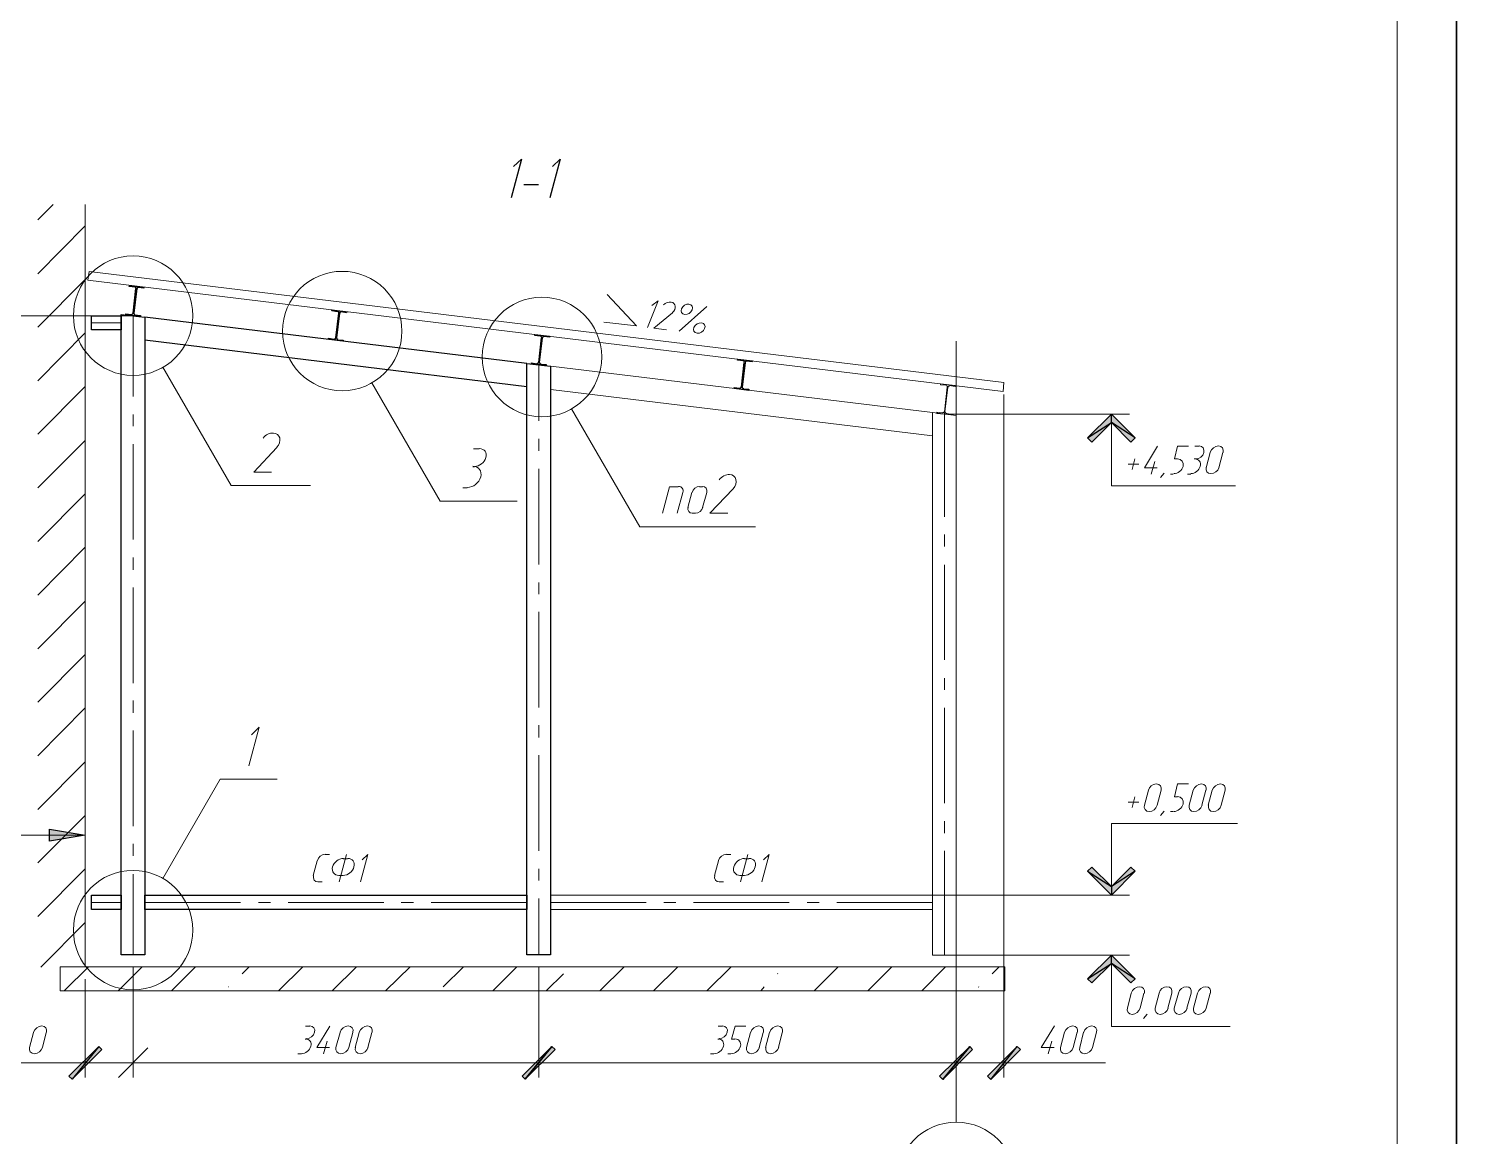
# Model space of a CAD drawing. Header units: millimetres. Extents: x -678 to 5260, y -935 to 3264.
# Drawn here: x 4062 to 5259, y 1146 to 2074 of the extents above; entities that cross this region are included whole.
import ezdxf
from ezdxf.xclip import XClip

# ---------------------------------------------------------------- set-up
doc = ezdxf.new("R2010")
doc.units = ezdxf.units.MM
doc.header["$MEASUREMENT"] = 0
doc.header["$XCLIPFRAME"] = 2
doc.layers.get('0').update_dxf_attribs({"linetype": 'CONTINUOUS'})

# ---------------------------------------------------------------- blocks, each defined once
blk = doc.blocks.new('MF28AFDB0')
at = {"color": 7, "linetype": 'Continuous', "lineweight": -2, "true_color": 0x000007}
blk.add_lwpolyline([(0.93, 0.58), (592.99, 0.58), (592.99, 419.2), (0.93, 419.2)], close=True, dxfattribs=at)

msp = doc.modelspace()

# ---------------------------------------------------------------- hatches: boundary and pattern name
at = {"true_color": 0x000007}
h = msp.add_hatch(color=7, dxfattribs=at)
h.paths.add_polyline_path([(4970.07113, 1750.59782), (4949.82217, 1730.68081), (4970.07113, 1743.62687)])
h.paths.add_polyline_path([(4949.82217, 1730.68081), (4970.07113, 1743.62687), (4953.47362, 1727.02936)])
h = msp.add_hatch(color=7, dxfattribs=at)
h.paths.add_polyline_path([(4970.07113, 1750.59782), (4989.98815, 1730.68081), (4970.07113, 1743.62687)])
h.paths.add_polyline_path([(4989.98815, 1730.68081), (4970.07113, 1743.62687), (4986.33669, 1727.02936)])
msp.add_hatch(color=7, dxfattribs=at).paths.add_polyline_path([(4109.82217, 1397.90073), (4079.94665, 1392.92148), (4079.94665, 1403.04596)])
h = msp.add_hatch(color=7, dxfattribs=at)
h.paths.add_polyline_path([(4970.07113, 1347.61027), (4949.82217, 1367.85923), (4970.07113, 1354.91318)])
h.paths.add_polyline_path([(4949.82217, 1367.85923), (4970.07113, 1354.91318), (4953.47362, 1371.17874)])
h = msp.add_hatch(color=7, dxfattribs=at)
h.paths.add_polyline_path([(4970.07113, 1347.61027), (4989.98815, 1367.85923), (4970.07113, 1354.91318)])
h.paths.add_polyline_path([(4989.98815, 1367.85923), (4970.07113, 1354.91318), (4986.33669, 1371.17874)])
h = msp.add_hatch(color=7, dxfattribs=at)
h.paths.add_polyline_path([(4970.07113, 1297.48579), (4949.82217, 1277.56878), (4970.07113, 1290.51484)])
h.paths.add_polyline_path([(4949.82217, 1277.56878), (4970.07113, 1290.51484), (4953.47362, 1274.24928)])
h = msp.add_hatch(color=7, dxfattribs=at)
h.paths.add_polyline_path([(4970.07113, 1297.48579), (4989.98815, 1277.56878), (4970.07113, 1290.51484)])
h.paths.add_polyline_path([(4989.98815, 1277.56878), (4970.07113, 1290.51484), (4986.33669, 1274.24928)])
h = msp.add_hatch(color=7, dxfattribs=at)
h.paths.add_polyline_path([(4123.59811, 1218.48164), (4121.10848, 1220.97127), (4098.86781, 1193.4194)])
h.paths.add_polyline_path([(4121.10848, 1220.97127), (4098.86781, 1193.4194), (4096.04624, 1196.075)])
h = msp.add_hatch(color=7, dxfattribs=at)
h.paths.add_polyline_path([(4476.12923, 1196.075), (4478.61885, 1193.4194), (4501.02549, 1220.97127)])
h.paths.add_polyline_path([(4478.61885, 1193.4194), (4501.02549, 1220.97127), (4503.68109, 1218.48164)])
h = msp.add_hatch(color=7, dxfattribs=at)
h.paths.add_polyline_path([(4503.68109, 1218.48164), (4501.02549, 1220.97127), (4478.61885, 1193.4194)])
h.paths.add_polyline_path([(4501.02549, 1220.97127), (4478.61885, 1193.4194), (4476.12923, 1196.075)])
h = msp.add_hatch(color=7, dxfattribs=at)
h.paths.add_polyline_path([(4853.55661, 1218.48164), (4851.23296, 1220.80529), (4828.66035, 1193.25343)])
h.paths.add_polyline_path([(4851.23296, 1220.80529), (4828.66035, 1193.25343), (4826.00474, 1195.90903)])
h = msp.add_hatch(color=7, dxfattribs=at)
h.paths.add_polyline_path([(4826.00474, 1195.90903), (4828.66035, 1193.25343), (4851.23296, 1220.80529)])
h.paths.add_polyline_path([(4828.66035, 1193.25343), (4851.23296, 1220.80529), (4853.55661, 1218.48164)])
h = msp.add_hatch(color=7, dxfattribs=at)
h.paths.add_polyline_path([(4866.17072, 1195.90903), (4868.82632, 1193.25343), (4891.06698, 1220.80529)])
h.paths.add_polyline_path([(4868.82632, 1193.25343), (4891.06698, 1220.80529), (4893.72259, 1218.48164)])

# ---------------------------------------------------------------- linework, layer by layer
at = {"color": 7, "linetype": 'Continuous', "lineweight": 20, "true_color": 0x000007}
msp.add_lwpolyline([(-479.88737, -884.75487), (5209.40723, -884.75487), (5209.40723, 3214.83019), (-479.88737, 3214.83019)], close=True, dxfattribs=at)
at = {"color": 7, "linetype": 'Continuous', "lineweight": 25, "true_color": 0x000007}
for points in [[(4468.82632, 1958.23268), (4475.46533, 1964.37376), (4466.83462, 1931.84264)], [(4501.35744, 1958.23268), (4507.99645, 1964.37376), (4499.19976, 1931.84264)], [(4477.45703, 1943.12894), (4489.73918, 1943.12894), (4489.73918, 1943.12894)], [(4146.66864, 1857.65177), (4146.83462, 1858.48164), (4158.9508, 1856.98787), (4158.9508, 1856.15799), (4154.3035, 1856.82189)], [(4151.31595, 1856.98787), (4146.66864, 1857.65177), (4146.66864, 1857.65177)], [(4149.82217, 1835.24513), (4152.3118, 1855.82604), (4152.3118, 1855.82604)], [(4152.9757, 1855.82604), (4150.48607, 1835.24513), (4150.48607, 1835.24513)], [(4151.48192, 1833.75135), (4156.12923, 1833.25343), (4155.96325, 1832.42355), (4143.68109, 1833.91733), (4143.84707, 1834.7472), (4148.49437, 1834.0833)], [(4479.94665, 1793.08745), (4159.78068, 1831.92562), (4159.78068, 1831.92562)], [(4316.62715, 1837.07085), (4316.79313, 1837.90073), (4329.07528, 1836.40695), (4328.90931, 1835.57708), (4324.26201, 1836.24098)], [(4321.27445, 1836.40695), (4316.62715, 1837.07085), (4316.62715, 1837.07085)], [(4319.78068, 1814.49824), (4322.2703, 1835.24513), (4322.2703, 1835.24513)], [(4322.9342, 1835.24513), (4320.44458, 1814.49824), (4320.44458, 1814.49824)], [(4479.94665, 1773.50239), (4159.78068, 1812.50654), (4159.78068, 1812.50654)], [(4321.44043, 1813.00446), (4326.08773, 1812.67251), (4326.08773, 1811.84264), (4313.80557, 1813.33641), (4313.80557, 1814.16629), (4318.45288, 1813.50239)], [(4486.58566, 1816.48994), (4486.75163, 1817.31982), (4499.03379, 1815.82604), (4498.86781, 1814.99616), (4494.22051, 1815.66006)], [(4491.23296, 1815.82604), (4486.58566, 1816.48994), (4486.58566, 1816.48994)], [(4489.90516, 1793.91733), (4492.22881, 1814.49824), (4492.22881, 1814.49824)], [(4492.89271, 1814.49824), (4490.40308, 1793.91733), (4490.40308, 1793.91733)], [(4656.54416, 1795.90903), (4656.71014, 1796.7389), (4668.9923, 1795.24513), (4668.82632, 1794.41525), (4664.17902, 1795.07915)], [(4661.35744, 1795.24513), (4656.54416, 1795.90903), (4656.54416, 1795.90903)], [(4491.39893, 1792.42355), (4496.04624, 1792.0916), (4496.04624, 1791.26172), (4483.76408, 1792.7555), (4483.76408, 1793.58538), (4488.41138, 1792.92148)], [(4659.86367, 1773.33641), (4662.18732, 1793.91733), (4662.18732, 1793.91733)], [(4662.85122, 1793.91733), (4660.36159, 1773.33641), (4660.36159, 1773.33641)], [(4661.35744, 1771.84264), (4666.00474, 1771.51069), (4666.00474, 1770.51484), (4653.72259, 1772.00861), (4653.72259, 1773.00446), (4658.36989, 1772.34056)]]:
    msp.add_lwpolyline(points, dxfattribs=at)
at = {"color": 7, "linetype": 'Continuous', "lineweight": 9, "true_color": 0x000007}
for points in [[(4069.98815, 1913.4194), (4082.9342, 1926.36546), (4082.9342, 1926.36546)], [(4109.82217, 1926.36546), (4109.82217, 1287.19533), (4109.82217, 1287.19533)], [(4069.98815, 1868.27417), (4109.82217, 1908.44015), (4109.82217, 1908.44015)], [(4069.98815, 1823.46089), (4109.82217, 1863.46089), (4109.82217, 1863.46089)], [(4544.51097, 1827.77625), (4571.89686, 1824.62272), (4547.33254, 1850.84679)], [(4584.84292, 1841.71816), (4589.98815, 1845.53558), (4581.02549, 1823.29492)], [(4149.82217, 1833.08745), (3997.95495, 1833.08745), (3997.95495, 1833.08745)], [(4149.82217, 1765.53558), (4149.82217, 1833.08745), (4149.82217, 1833.08745)], [(4596.9591, 1821.30322), (4586.33669, 1822.63102), (4601.93835, 1835.57708)], [(4607.58151, 1820.14139), (4630.81802, 1840.72231), (4630.81802, 1840.72231)], [(4114.9674, 1827.11235), (4139.86367, 1827.11235), (4139.86367, 1827.11235)], [(4069.98815, 1778.64762), (4109.82217, 1818.64762), (4109.82217, 1818.64762)], [(4174.88441, 1789.93392), (4231.97985, 1690.84679), (4298.53586, 1690.84679)], [(4489.90516, 1744.95467), (4489.90516, 1792.0916), (4489.90516, 1792.0916)], [(4069.98815, 1733.83434), (4109.82217, 1773.83434), (4109.82217, 1773.83434)], [(4350.15412, 1776.82189), (4407.24956, 1677.73475), (4471.81387, 1677.73475)], [(4149.82217, 1740.47334), (4149.82217, 1750.43185), (4149.82217, 1750.43185)], [(4517.29105, 1755.07915), (4574.55246, 1656.32397), (4671.6479, 1656.32397)], [(4069.98815, 1688.85509), (4109.82217, 1728.68911), (4109.82217, 1728.68911)], [(4149.82217, 1645.53558), (4149.82217, 1725.36961), (4149.82217, 1725.36961)], [(4489.90516, 1719.89243), (4489.90516, 1729.85094), (4489.90516, 1729.85094)], [(4266.00474, 1702.13309), (4251.06698, 1702.13309), (4270.3201, 1722.71401)], [(4439.94665, 1721.55218), (4435.13337, 1721.55218), (4435.13337, 1721.55218)], [(4435.96325, 1706.61442), (4434.63545, 1706.61442), (4434.63545, 1706.61442)], [(4489.90516, 1624.7887), (4489.90516, 1704.7887), (4489.90516, 1704.7887)], [(4429.98815, 1689.02106), (4426.33669, 1689.02106), (4426.33669, 1689.02106)], [(4593.6396, 1667.61027), (4599.6147, 1689.85094), (4606.91761, 1689.85094)], [(4624.67694, 1689.85094), (4627.16657, 1689.85094), (4627.16657, 1689.85094)], [(4648.57736, 1667.61027), (4633.47362, 1667.61027), (4652.89271, 1688.19119)], [(4069.98815, 1644.04181), (4109.82217, 1683.87583), (4109.82217, 1683.87583)], [(4606.08773, 1667.61027), (4610.73503, 1685.03766), (4610.73503, 1685.03766)], [(4614.88441, 1672.42355), (4618.20391, 1685.03766), (4618.20391, 1685.03766)], [(4630.81802, 1685.03766), (4627.33254, 1672.42355), (4627.33254, 1672.42355)], [(4621.02549, 1667.61027), (4618.53586, 1667.61027), (4618.53586, 1667.61027)], [(4069.98815, 1599.06255), (4109.82217, 1639.06255), (4109.82217, 1639.06255)], [(4149.82217, 1620.30737), (4149.82217, 1630.43185), (4149.82217, 1630.43185)], [(4149.82217, 1525.36961), (4149.82217, 1605.53558), (4149.82217, 1605.53558)], [(4489.90516, 1599.72645), (4489.90516, 1609.68496), (4489.90516, 1609.68496)], [(4069.98815, 1554.0833), (4109.82217, 1594.0833), (4109.82217, 1594.0833)], [(4489.90516, 1504.7887), (4489.90516, 1584.95467), (4489.90516, 1584.95467)], [(4069.98815, 1509.27002), (4109.82217, 1549.27002), (4109.82217, 1549.27002)], [(4149.82217, 1500.30737), (4149.82217, 1510.59782), (4149.82217, 1510.59782)], [(4069.98815, 1464.45675), (4109.82217, 1504.45675), (4109.82217, 1504.45675)], [(4149.82217, 1405.36961), (4149.82217, 1485.53558), (4149.82217, 1485.53558)], [(4249.07528, 1482.05011), (4255.54831, 1488.52314), (4246.91761, 1455.99201)], [(4489.90516, 1479.72645), (4489.90516, 1490.01691), (4489.90516, 1490.01691)], [(4489.90516, 1384.7887), (4489.90516, 1464.95467), (4489.90516, 1464.95467)], [(4069.98815, 1419.47749), (4109.82217, 1459.31152), (4109.82217, 1459.31152)], [(4174.88441, 1361.55218), (4222.85122, 1444.70571), (4270.65205, 1444.70571)], [(4069.98815, 1374.66421), (4109.82217, 1414.49824), (4109.82217, 1414.49824)], [(4149.82217, 1380.47334), (4149.82217, 1390.59782), (4149.82217, 1390.59782)], [(4300.85952, 1364.04181), (4304.17902, 1376.48994), (4304.17902, 1376.48994)], [(4310.984, 1381.80114), (4314.63545, 1381.80114), (4314.63545, 1381.80114)], [(4322.76823, 1358.7306), (4328.90931, 1381.80114), (4328.90931, 1381.80114)], [(4329.73918, 1378.14969), (4326.08773, 1378.14969), (4326.08773, 1378.14969)], [(4342.02134, 1377.31982), (4346.66864, 1381.80114), (4340.52757, 1358.7306)], [(4637.12508, 1364.04181), (4640.61055, 1376.48994), (4640.61055, 1376.48994)], [(4647.41553, 1381.80114), (4650.90101, 1381.80114), (4650.90101, 1381.80114)], [(4659.03379, 1358.7306), (4665.17487, 1381.80114), (4665.17487, 1381.80114)], [(4666.00474, 1378.14969), (4662.35329, 1378.14969), (4662.35329, 1378.14969)], [(4678.2869, 1377.31982), (4683.10018, 1381.80114), (4676.9591, 1358.7306)], [(4069.98815, 1329.68496), (4109.82217, 1369.68496), (4109.82217, 1369.68496)], [(4149.82217, 1297.65177), (4149.82217, 1365.36961), (4149.82217, 1365.36961)], [(4489.90516, 1359.89243), (4489.90516, 1369.85094), (4489.90516, 1369.85094)], [(4304.84292, 1358.7306), (4308.49437, 1358.7306), (4308.49437, 1358.7306)], [(4322.2703, 1364.04181), (4325.92176, 1364.04181), (4325.92176, 1364.04181)], [(4641.10848, 1358.7306), (4644.75993, 1358.7306), (4644.75993, 1358.7306)], [(4658.53586, 1364.04181), (4662.18732, 1364.04181), (4662.18732, 1364.04181)], [(4114.9674, 1341.63517), (4139.86367, 1341.63517), (4139.86367, 1341.63517)], [(4159.78068, 1341.63517), (4239.94665, 1341.63517), (4239.94665, 1341.63517)], [(4254.88441, 1341.63517), (4265.00889, 1341.63517), (4265.00889, 1341.63517)], [(4279.78068, 1341.63517), (4359.94665, 1341.63517), (4359.94665, 1341.63517)], [(4374.71844, 1341.63517), (4384.84292, 1341.63517), (4384.84292, 1341.63517)], [(4399.78068, 1341.63517), (4479.94665, 1341.63517), (4479.94665, 1341.63517)], [(4489.90516, 1297.65177), (4489.90516, 1344.7887), (4489.90516, 1344.7887)], [(4579.86367, 1341.63517), (4499.86367, 1341.63517), (4499.86367, 1341.63517)], [(4604.92591, 1341.63517), (4594.80142, 1341.63517), (4594.80142, 1341.63517)], [(4699.86367, 1341.63517), (4619.69769, 1341.63517), (4619.69769, 1341.63517)], [(4724.92591, 1341.63517), (4714.9674, 1341.63517), (4714.9674, 1341.63517)], [(4072.47777, 1287.19533), (4109.82217, 1324.70571), (4109.82217, 1324.70571)], [(4092.39479, 1267.77625), (4112.64375, 1287.69326), (4112.64375, 1287.69326)], [(4137.54001, 1267.77625), (4157.45703, 1287.69326), (4157.45703, 1287.69326)], [(4149.82217, 1287.69326), (4149.82217, 1194.91318), (4149.82217, 1194.91318)], [(4149.82217, 1287.69326), (4149.82217, 1194.91318), (4149.82217, 1194.91318)], [(4182.35329, 1267.77625), (4202.2703, 1287.69326), (4202.2703, 1287.69326)], [(4241.44043, 1281.88413), (4247.24956, 1287.69326), (4247.24956, 1287.69326)], [(4272.14582, 1267.77625), (4292.06284, 1287.69326), (4292.06284, 1287.69326)], [(4316.9591, 1267.77625), (4337.04209, 1287.69326), (4337.04209, 1287.69326)], [(4361.77238, 1267.77625), (4382.02134, 1287.69326), (4382.02134, 1287.69326)], [(4409.90516, 1270.7638), (4426.83462, 1287.69326), (4426.83462, 1287.69326)], [(4451.73089, 1267.77625), (4471.6479, 1287.69326), (4471.6479, 1287.69326)], [(4489.90516, 1287.69326), (4489.90516, 1194.91318), (4489.90516, 1194.91318)], [(4489.90516, 1287.69326), (4489.90516, 1194.91318), (4489.90516, 1194.91318)], [(4496.54416, 1267.77625), (4510.81802, 1281.88413), (4510.81802, 1281.88413)], [(4541.52342, 1267.77625), (4561.44043, 1287.69326), (4561.44043, 1287.69326)], [(4586.33669, 1267.77625), (4606.41968, 1287.69326), (4606.41968, 1287.69326)], [(4631.14997, 1267.77625), (4651.23296, 1287.69326), (4651.23296, 1287.69326)], [(4690.23711, 1281.88413), (4690.07113, 1282.05011), (4690.07113, 1282.05011)], [(4721.10848, 1267.77625), (4741.02549, 1287.69326), (4741.02549, 1287.69326)], [(4109.82217, 1277.23683), (4109.82217, 1194.91318), (4109.82217, 1194.91318)], [(4230.15412, 1270.7638), (4229.98815, 1270.92977), (4229.98815, 1270.92977)], [(4676.2952, 1267.77625), (4678.9508, 1270.7638), (4678.9508, 1270.7638)], [(4298.03794, 1237.90073), (4294.55246, 1237.90073), (4294.55246, 1237.90073)], [(4314.63545, 1220.14139), (4303.84707, 1220.14139), (4314.80142, 1237.90073)], [(4643.93006, 1237.90073), (4640.2786, 1237.90073), (4640.2786, 1237.90073)], [(4663.51512, 1237.90073), (4654.55246, 1237.90073), (4651.56491, 1227.11235), (4654.38649, 1227.11235)], [(4066.50267, 1232.58953), (4063.18317, 1220.14139), (4063.18317, 1220.14139)], [(4073.97155, 1220.14139), (4077.12508, 1232.58953), (4077.12508, 1232.58953)], [(4295.05039, 1227.11235), (4294.22051, 1227.11235), (4294.22051, 1227.11235)], [(4309.49022, 1214.83019), (4312.47777, 1225.4526), (4312.47777, 1225.4526)], [(4323.43213, 1232.58953), (4319.94665, 1220.14139), (4319.94665, 1220.14139)], [(4330.73503, 1220.14139), (4334.05454, 1232.58953), (4334.05454, 1232.58953)], [(4339.53172, 1232.58953), (4336.04624, 1220.14139), (4336.04624, 1220.14139)], [(4346.66864, 1220.14139), (4350.15412, 1232.58953), (4350.15412, 1232.58953)], [(4640.9425, 1227.11235), (4640.11263, 1227.11235), (4640.11263, 1227.11235)], [(4667.33254, 1232.58953), (4664.17902, 1220.14139), (4664.17902, 1220.14139)], [(4674.80142, 1220.14139), (4678.12093, 1232.58953), (4678.12093, 1232.58953)], [(4683.43213, 1232.58953), (4680.11263, 1220.14139), (4680.11263, 1220.14139)], [(4690.90101, 1220.14139), (4694.05454, 1232.58953), (4694.05454, 1232.58953)], [(4162.2703, 1219.64347), (4137.54001, 1194.91318), (4137.54001, 1194.91318)], [(4137.54001, 1194.91318), (4162.2703, 1219.64347), (4162.2703, 1219.64347)], [(4290.90101, 1214.83019), (4288.07943, 1214.83019), (4288.07943, 1214.83019)], [(4636.79313, 1214.83019), (4633.97155, 1214.83019), (4633.97155, 1214.83019)], [(4650.90101, 1214.83019), (4648.41138, 1214.83019), (4648.41138, 1214.83019)], [(4169.90516, 1207.19533), (4109.82217, 1207.19533), (4024.84292, 1207.19533)], [(4509.82217, 1207.19533), (4129.90516, 1207.19533), (4129.90516, 1207.19533)]]:
    msp.add_lwpolyline(points, dxfattribs=at)
at = {"color": 7, "linetype": 'Continuous', "lineweight": 5, "true_color": 0x000007}
for points in [[(4879.78068, 1777.15384), (4112.9757, 1870.0999), (4111.97985, 1862.79699), (4879.11678, 1769.51899)], [(4880.77653, 1287.52728), (4088.74333, 1287.52728), (4088.74333, 1267.61027), (4880.77653, 1267.61027)]]:
    msp.add_lwpolyline(points, close=True, dxfattribs=at)
at = {"color": 7, "linetype": 'Continuous', "lineweight": 25, "true_color": 0x000007}
for points in [[(4114.9674, 1833.08745), (4139.86367, 1833.08745), (4139.86367, 1821.13724), (4114.9674, 1821.13724)], [(4139.86367, 1297.65177), (4139.86367, 1834.24928), (4159.78068, 1831.92562), (4159.78068, 1297.65177)], [(4479.94665, 1297.65177), (4479.94665, 1793.08745), (4499.86367, 1790.7638), (4499.86367, 1297.65177)], [(4114.9674, 1347.77625), (4139.86367, 1347.77625), (4139.86367, 1335.66006), (4114.9674, 1335.66006)], [(4159.78068, 1347.77625), (4479.94665, 1347.77625), (4479.94665, 1335.66006), (4159.78068, 1335.66006)]]:
    msp.add_lwpolyline(points, close=True, dxfattribs=at)
at = {"color": 7, "linetype": 'Continuous', "lineweight": 5, "true_color": 0x000007}
for points in [[(4839.94665, 1811.67666), (4839.94665, 1709.436), (4839.94665, 1709.436)], [(4879.78068, 1767.19533), (4879.78068, 1194.91318), (4879.78068, 1194.91318)], [(4829.98815, 1664.62272), (4829.98815, 1751.59367), (4829.98815, 1751.59367)], [(4829.98815, 1750.59782), (4985.00889, 1750.59782), (4985.00889, 1750.59782)], [(4970.07113, 1750.59782), (4970.07113, 1690.51484), (4970.07113, 1690.51484)], [(5008.24541, 1705.78455), (4997.623, 1705.78455), (5008.57736, 1723.70986)], [(5034.46947, 1723.70986), (5025.50682, 1723.70986), (5022.85122, 1713.08745), (5025.50682, 1713.08745)], [(5043.43213, 1723.70986), (5039.78068, 1723.70986), (5039.78068, 1723.70986)], [(4987.33254, 1704.1248), (4989.6562, 1713.08745), (4989.6562, 1713.08745)], [(5040.77653, 1713.08745), (5039.44873, 1713.08745), (5039.44873, 1713.08745)], [(5052.72674, 1718.39865), (5049.40723, 1705.78455), (5049.40723, 1705.78455)], [(5060.02964, 1705.78455), (5063.34914, 1718.39865), (5063.34914, 1718.39865)], [(4984.01304, 1708.7721), (4992.9757, 1708.7721), (4992.9757, 1708.7721)], [(5003.26615, 1700.47334), (5006.25371, 1711.09575), (5006.25371, 1711.09575)], [(5014.22051, 1701.13724), (5011.23296, 1697.48579), (5011.23296, 1697.48579)], [(5021.85537, 1700.47334), (5019.53172, 1700.47334), (5019.53172, 1700.47334)], [(5036.46118, 1700.47334), (5033.80557, 1700.47334), (5033.80557, 1700.47334)], [(4839.94665, 1694.83019), (4839.94665, 1684.53973), (4839.94665, 1684.53973)], [(4970.07113, 1690.51484), (5073.97155, 1690.51484), (5073.97155, 1690.51484)], [(4839.94665, 1669.60197), (4839.94665, 1469.76795), (4839.94665, 1469.76795)], [(4829.98815, 1639.72645), (4829.98815, 1649.68496), (4829.98815, 1649.68496)], [(4829.98815, 1544.7887), (4829.98815, 1624.45675), (4829.98815, 1624.45675)], [(4829.98815, 1519.56048), (4829.98815, 1529.51899), (4829.98815, 1529.51899)], [(4829.98815, 1424.62272), (4829.98815, 1504.62272), (4829.98815, 1504.62272)], [(4839.94665, 1454.49824), (4839.94665, 1444.53973), (4839.94665, 1444.53973)], [(5034.46947, 1440.88828), (5025.50682, 1440.88828), (5022.85122, 1429.93392), (5025.50682, 1429.93392)], [(4839.94665, 1429.60197), (4839.94665, 1327.69326), (4839.94665, 1257.31982), (4839.94665, 1157.07085)], [(4984.01304, 1425.61857), (4992.9757, 1425.61857), (4992.9757, 1425.61857)], [(4987.33254, 1420.97127), (4989.6562, 1429.93392), (4989.6562, 1429.93392)], [(5000.9425, 1435.57708), (4997.623, 1422.96297), (4997.623, 1422.96297)], [(5008.24541, 1422.96297), (5011.56491, 1435.57708), (5011.56491, 1435.57708)], [(5038.45288, 1435.57708), (5035.13337, 1422.96297), (5035.13337, 1422.96297)], [(5045.75578, 1422.96297), (5049.07528, 1435.57708), (5049.07528, 1435.57708)], [(5054.38649, 1435.57708), (5051.06698, 1422.96297), (5051.06698, 1422.96297)], [(5062.02134, 1422.96297), (5065.34084, 1435.57708), (5065.34084, 1435.57708)], [(5014.22051, 1417.98372), (5011.23296, 1414.33226), (5011.23296, 1414.33226)], [(5021.85537, 1417.65177), (5019.53172, 1417.65177), (5019.53172, 1417.65177)], [(4829.98815, 1399.72645), (4829.98815, 1409.68496), (4829.98815, 1409.68496)], [(4970.07113, 1347.61027), (4970.07113, 1407.69326), (4970.07113, 1407.69326)], [(4970.07113, 1407.69326), (5075.6313, 1407.69326), (5075.6313, 1407.69326)], [(4829.98815, 1297.48579), (4829.98815, 1384.7887), (4829.98815, 1384.7887)], [(4820.02964, 1341.63517), (4739.69769, 1341.63517), (4739.69769, 1341.63517)], [(4820.02964, 1347.61027), (4985.00889, 1347.61027), (4985.00889, 1347.61027)], [(4839.94665, 1297.48579), (4985.00889, 1297.48579), (4985.00889, 1297.48579)], [(4970.07113, 1297.48579), (4970.07113, 1237.73475), (4970.07113, 1237.73475)], [(4765.92176, 1267.61027), (4785.83877, 1287.52728), (4785.83877, 1287.52728)], [(4811.06698, 1267.61027), (4830.984, 1287.52728), (4830.984, 1287.52728)], [(4870.15412, 1281.88413), (4875.79728, 1287.52728), (4875.79728, 1287.52728)], [(4858.86781, 1270.59782), (4858.53586, 1270.92977), (4858.53586, 1270.92977)], [(4839.94665, 1257.65177), (4839.94665, 1194.91318), (4839.94665, 1194.91318)], [(4839.94665, 1257.65177), (4839.94665, 1194.91318), (4839.94665, 1194.91318)], [(4986.66864, 1265.61857), (4983.34914, 1253.00446), (4983.34914, 1253.00446)], [(4993.97155, 1253.00446), (4997.29105, 1265.61857), (4997.29105, 1265.61857)], [(5009.90516, 1265.61857), (5006.58566, 1253.00446), (5006.58566, 1253.00446)], [(5017.20806, 1253.00446), (5020.52757, 1265.61857), (5020.52757, 1265.61857)], [(5026.17072, 1265.61857), (5022.51927, 1253.00446), (5022.51927, 1253.00446)], [(5033.14167, 1253.00446), (5036.79313, 1265.61857), (5036.79313, 1265.61857)], [(5042.10433, 1265.61857), (5038.78483, 1253.00446), (5038.78483, 1253.00446)], [(5049.40723, 1253.00446), (5052.72674, 1265.61857), (5052.72674, 1265.61857)], [(4999.94665, 1248.02521), (4996.9591, 1244.37376), (4996.9591, 1244.37376)], [(4921.93835, 1220.14139), (4910.984, 1220.14139), (4922.2703, 1238.0667)], [(4970.07113, 1237.73475), (5069.6562, 1237.73475), (5069.6562, 1237.73475)], [(4916.9591, 1214.83019), (4919.94665, 1225.4526), (4919.94665, 1225.4526)], [(4930.56906, 1232.7555), (4927.24956, 1220.14139), (4927.24956, 1220.14139)], [(4937.87196, 1220.14139), (4941.19147, 1232.7555), (4941.19147, 1232.7555)], [(4946.50267, 1232.7555), (4943.51512, 1220.14139), (4943.51512, 1220.14139)], [(4954.13752, 1220.14139), (4957.45703, 1232.7555), (4957.45703, 1232.7555)], [(4470.15412, 1207.19533), (4859.86367, 1207.19533), (4859.86367, 1207.19533)], [(4820.02964, 1207.19533), (4879.78068, 1207.19533), (4965.09188, 1207.19533)]]:
    msp.add_lwpolyline(points, dxfattribs=at)
at = {"color": 7, "linetype": 'Continuous', "lineweight": 13, "true_color": 0x000007}
for points in [[(4820.02964, 1751.92562), (4500.02964, 1790.7638), (4500.02964, 1790.7638)], [(4826.66864, 1775.16214), (4826.66864, 1776.15799), (4838.9508, 1774.49824), (4838.9508, 1773.83434), (4834.3035, 1774.49824)], [(4831.31595, 1774.83019), (4826.66864, 1775.16214), (4826.66864, 1775.16214)], [(4829.98815, 1752.58953), (4832.3118, 1773.17044), (4832.3118, 1773.17044)], [(4832.9757, 1773.17044), (4830.3201, 1752.58953), (4830.3201, 1752.58953)], [(4820.02964, 1732.34056), (4500.02964, 1771.17874), (4500.02964, 1771.17874)], [(4831.31595, 1751.26172), (4835.96325, 1750.59782), (4835.96325, 1749.93392), (4823.68109, 1751.26172), (4823.68109, 1752.25758), (4828.66035, 1751.59367)]]:
    msp.add_lwpolyline(points, dxfattribs=at)
for points in [[(4820.02964, 1297.48579), (4820.02964, 1751.92562), (4839.94665, 1749.60197), (4839.94665, 1297.48579)], [(4820.02964, 1347.61027), (4500.02964, 1347.61027), (4500.02964, 1335.66006), (4820.02964, 1335.66006)]]:
    msp.add_lwpolyline(points, close=True, dxfattribs=at)
at = {"color": 7, "linetype": 'Continuous', "lineweight": -2, "true_color": 0x000007}
for points in [[(4970.07113, 1750.59782), (4949.82217, 1730.68081), (4970.07113, 1743.62687)], [(4970.07113, 1750.59782), (4989.98815, 1730.68081), (4970.07113, 1743.62687)], [(4949.82217, 1730.68081), (4970.07113, 1743.62687), (4953.47362, 1727.02936)], [(4989.98815, 1730.68081), (4970.07113, 1743.62687), (4986.33669, 1727.02936)], [(4109.82217, 1397.90073), (4079.94665, 1392.92148), (4079.94665, 1403.04596)], [(4949.82217, 1367.85923), (4970.07113, 1354.91318), (4953.47362, 1371.17874)], [(4970.07113, 1347.61027), (4949.82217, 1367.85923), (4970.07113, 1354.91318)], [(4989.98815, 1367.85923), (4970.07113, 1354.91318), (4986.33669, 1371.17874)], [(4970.07113, 1347.61027), (4989.98815, 1367.85923), (4970.07113, 1354.91318)], [(4970.07113, 1297.48579), (4949.82217, 1277.56878), (4970.07113, 1290.51484)], [(4970.07113, 1297.48579), (4989.98815, 1277.56878), (4970.07113, 1290.51484)], [(4949.82217, 1277.56878), (4970.07113, 1290.51484), (4953.47362, 1274.24928)], [(4989.98815, 1277.56878), (4970.07113, 1290.51484), (4986.33669, 1274.24928)], [(4121.10848, 1220.97127), (4098.86781, 1193.4194), (4096.04624, 1196.075)], [(4123.59811, 1218.48164), (4121.10848, 1220.97127), (4098.86781, 1193.4194)], [(4476.12923, 1196.075), (4478.61885, 1193.4194), (4501.02549, 1220.97127)], [(4501.02549, 1220.97127), (4478.61885, 1193.4194), (4476.12923, 1196.075)], [(4478.61885, 1193.4194), (4501.02549, 1220.97127), (4503.68109, 1218.48164)], [(4503.68109, 1218.48164), (4501.02549, 1220.97127), (4478.61885, 1193.4194)], [(4851.23296, 1220.80529), (4828.66035, 1193.25343), (4826.00474, 1195.90903)], [(4826.00474, 1195.90903), (4828.66035, 1193.25343), (4851.23296, 1220.80529)], [(4853.55661, 1218.48164), (4851.23296, 1220.80529), (4828.66035, 1193.25343)], [(4828.66035, 1193.25343), (4851.23296, 1220.80529), (4853.55661, 1218.48164)], [(4866.17072, 1195.90903), (4868.82632, 1193.25343), (4891.06698, 1220.80529)], [(4868.82632, 1193.25343), (4891.06698, 1220.80529), (4893.72259, 1218.48164)]]:
    msp.add_lwpolyline(points, close=True, dxfattribs=at)
at = {"color": 7, "linetype": 'Continuous', "lineweight": 20, "true_color": 0x000007}
msp.add_lwpolyline([(4109.82217, 1397.90073), (4028.49437, 1397.90073), (3657.37404, 1397.90073)], dxfattribs=at)
at = {"color": 7, "linetype": 'Continuous', "lineweight": 9, "true_color": 0x000007}
for points, knots in [([(4199.94665, 1833.08745), (4199.94665, 1860.80529), (4177.54001, 1883.21193), (4149.82217, 1883.21193), (4149.82217, 1883.21193), (4122.2703, 1883.21193), (4099.86367, 1860.80529), (4099.86367, 1833.08745)], [0, 0, 0, 0, 0.125, 0.125, 0.125, 0.125001, 1, 1, 1, 1]), ([(4375.21636, 1820.14139), (4375.21636, 1847.85923), (4352.80972, 1870.26587), (4325.09188, 1870.26587), (4325.09188, 1870.26587), (4297.54001, 1870.26587), (4275.13337, 1847.85923), (4275.13337, 1820.14139)], [0, 0, 0, 0, 0.125, 0.125, 0.125, 0.125001, 1, 1, 1, 1]), ([(4542.68524, 1798.56463), (4542.68524, 1826.1165), (4520.2786, 1848.52314), (4492.56076, 1848.52314), (4492.56076, 1848.52314), (4465.00889, 1848.52314), (4442.60225, 1826.1165), (4442.60225, 1798.56463)], [0, 0, 0, 0, 0.125, 0.125, 0.125, 0.125001, 1, 1, 1, 1]), ([(4602.10433, 1835.74305), (4603.76408, 1837.23683), (4604.59396, 1839.22853), (4604.42798, 1841.05426), (4604.42798, 1841.05426), (4604.09603, 1842.87998), (4602.76823, 1844.20778), (4600.9425, 1844.53973)], [0, 0, 0, 0, 0.125, 0.125, 0.125, 0.125001, 1, 1, 1, 1]), ([(4099.86367, 1833.08745), (4099.86367, 1805.53558), (4122.2703, 1783.12894), (4149.82217, 1783.12894), (4149.82217, 1783.12894), (4177.54001, 1783.12894), (4199.94665, 1805.53558), (4199.94665, 1833.08745)], [0, 0, 0, 0, 0.125, 0.125, 0.125, 0.125001, 1, 1, 1, 1]), ([(4618.53586, 1837.90073), (4619.53172, 1840.39036), (4618.36989, 1842.54803), (4615.88026, 1842.87998), (4615.88026, 1842.87998), (4613.39064, 1843.04596), (4610.56906, 1841.38621), (4609.57321, 1838.89658), (4609.57321, 1838.89658), (4608.57736, 1836.57293), (4609.90516, 1834.41525), (4612.39479, 1834.0833), (4612.39479, 1834.0833), (4614.88441, 1833.91733), (4617.54001, 1835.57708), (4618.53586, 1837.90073)], [0, 0, 0, 0, 0.0625, 0.0625, 0.0625, 0.062501, 0.125, 0.125, 0.125, 0.125001, 0.1875, 0.1875, 0.1875, 0.187501, 1, 1, 1, 1]), ([(4275.13337, 1820.14139), (4275.13337, 1792.58953), (4297.54001, 1770.18289), (4325.09188, 1770.18289), (4325.09188, 1770.18289), (4352.80972, 1770.18289), (4375.21636, 1792.58953), (4375.21636, 1820.14139)], [0, 0, 0, 0, 0.125, 0.125, 0.125, 0.125001, 1, 1, 1, 1]), ([(4628.9923, 1822.29907), (4629.98815, 1824.62272), (4628.82632, 1826.7804), (4626.33669, 1827.11235), (4626.33669, 1827.11235), (4623.84707, 1827.4443), (4621.02549, 1825.61857), (4620.02964, 1823.29492), (4620.02964, 1823.29492), (4619.03379, 1820.80529), (4620.19562, 1818.64762), (4622.68524, 1818.48164), (4622.68524, 1818.48164), (4625.17487, 1818.14969), (4627.99645, 1819.80944), (4628.9923, 1822.29907)], [0, 0, 0, 0, 0.0625, 0.0625, 0.0625, 0.062501, 0.125, 0.125, 0.125, 0.125001, 0.1875, 0.1875, 0.1875, 0.187501, 1, 1, 1, 1]), ([(4442.60225, 1798.56463), (4442.60225, 1770.84679), (4465.00889, 1748.44015), (4492.56076, 1748.44015), (4492.56076, 1748.44015), (4520.2786, 1748.44015), (4542.68524, 1770.84679), (4542.68524, 1798.56463)], [0, 0, 0, 0, 0.125, 0.125, 0.125, 0.125001, 1, 1, 1, 1]), ([(4270.48607, 1722.87998), (4272.64375, 1725.20363), (4273.47362, 1728.19119), (4272.80972, 1730.68081), (4272.80972, 1730.68081), (4272.14582, 1733.00446), (4270.15412, 1734.66421), (4267.33254, 1734.83019)], [0, 0, 0, 0, 0.125, 0.125, 0.125, 0.125001, 1, 1, 1, 1]), ([(4436.12923, 1706.7804), (4440.2786, 1706.7804), (4444.59396, 1710.0999), (4445.58981, 1714.24928), (4445.58981, 1714.24928), (4446.75163, 1718.39865), (4444.42798, 1721.71816), (4440.2786, 1721.71816)], [0, 0, 0, 0, 0.125, 0.125, 0.125, 0.125001, 1, 1, 1, 1]), ([(4430.15412, 1689.18704), (4434.9674, 1689.18704), (4439.94665, 1693.17044), (4441.27445, 1697.98372), (4441.27445, 1697.98372), (4442.60225, 1702.96297), (4439.78068, 1706.94637), (4434.80142, 1706.94637)], [0, 0, 0, 0, 0.125, 0.125, 0.125, 0.125001, 1, 1, 1, 1]), ([(4652.89271, 1688.19119), (4655.05039, 1690.51484), (4655.88026, 1693.50239), (4655.21636, 1695.99201), (4655.21636, 1695.99201), (4654.55246, 1698.48164), (4652.56076, 1699.97542), (4649.73918, 1700.14139)], [0, 0, 0, 0, 0.125, 0.125, 0.125, 0.125001, 1, 1, 1, 1]), ([(4610.73503, 1685.03766), (4611.06698, 1686.36546), (4610.90101, 1687.69326), (4610.23711, 1688.52314), (4610.23711, 1688.52314), (4609.57321, 1689.51899), (4608.41138, 1690.01691), (4607.08358, 1690.01691)], [0, 0, 0, 0, 0.125, 0.125, 0.125, 0.125001, 1, 1, 1, 1]), ([(4326.25371, 1378.48164), (4322.2703, 1378.48164), (4318.2869, 1375.32811), (4317.12508, 1371.34471), (4317.12508, 1371.34471), (4316.12923, 1367.36131), (4318.45288, 1364.20778), (4322.43628, 1364.20778)], [0, 0, 0, 0, 0.125, 0.125, 0.125, 0.125001, 1, 1, 1, 1]), ([(4326.08773, 1364.20778), (4329.90516, 1364.20778), (4334.05454, 1367.36131), (4335.05039, 1371.34471), (4335.05039, 1371.34471), (4336.21221, 1375.16214), (4333.88856, 1378.48164), (4329.90516, 1378.48164)], [0, 0, 0, 0, 0.125, 0.125, 0.125, 0.125001, 1, 1, 1, 1]), ([(4662.51927, 1378.48164), (4658.53586, 1378.48164), (4654.55246, 1375.32811), (4653.39064, 1371.34471), (4653.39064, 1371.34471), (4652.39479, 1367.36131), (4654.71844, 1364.20778), (4658.70184, 1364.20778)], [0, 0, 0, 0, 0.125, 0.125, 0.125, 0.125001, 1, 1, 1, 1]), ([(4662.35329, 1364.20778), (4666.33669, 1364.20778), (4670.3201, 1367.36131), (4671.48192, 1371.34471), (4671.48192, 1371.34471), (4672.47777, 1375.16214), (4670.15412, 1378.48164), (4666.17072, 1378.48164)], [0, 0, 0, 0, 0.125, 0.125, 0.125, 0.125001, 1, 1, 1, 1]), ([(4199.94665, 1318.39865), (4199.94665, 1345.95052), (4177.54001, 1368.35716), (4149.82217, 1368.35716), (4149.82217, 1368.35716), (4122.2703, 1368.35716), (4099.86367, 1345.95052), (4099.86367, 1318.39865)], [0, 0, 0, 0, 0.125, 0.125, 0.125, 0.125001, 1, 1, 1, 1]), ([(4099.86367, 1318.39865), (4099.86367, 1290.68081), (4122.2703, 1268.44015), (4149.82217, 1268.44015), (4149.82217, 1268.44015), (4177.54001, 1268.44015), (4199.94665, 1290.68081), (4199.94665, 1318.39865)], [0, 0, 0, 0, 0.125, 0.125, 0.125, 0.125001, 1, 1, 1, 1]), ([(4295.38234, 1227.4443), (4298.36989, 1227.27832), (4301.35744, 1229.76795), (4302.02134, 1232.7555), (4302.02134, 1232.7555), (4302.85122, 1235.57708), (4301.02549, 1238.0667), (4298.03794, 1238.0667)], [0, 0, 0, 0, 0.125, 0.125, 0.125, 0.125001, 1, 1, 1, 1]), ([(4641.27445, 1227.4443), (4644.26201, 1227.27832), (4647.24956, 1229.76795), (4647.91346, 1232.7555), (4647.91346, 1232.7555), (4648.74333, 1235.57708), (4646.91761, 1238.0667), (4643.93006, 1238.0667)], [0, 0, 0, 0, 0.125, 0.125, 0.125, 0.125001, 1, 1, 1, 1]), ([(4291.06698, 1214.83019), (4294.38649, 1214.83019), (4297.87196, 1217.65177), (4298.86781, 1221.13724), (4298.86781, 1221.13724), (4299.86367, 1224.45675), (4297.70599, 1227.27832), (4294.38649, 1227.27832)], [0, 0, 0, 0, 0.125, 0.125, 0.125, 0.125001, 1, 1, 1, 1]), ([(4636.79313, 1214.83019), (4640.2786, 1214.83019), (4643.76408, 1217.65177), (4644.75993, 1221.13724), (4644.75993, 1221.13724), (4645.75578, 1224.45675), (4643.59811, 1227.27832), (4640.2786, 1227.27832)], [0, 0, 0, 0, 0.125, 0.125, 0.125, 0.125001, 1, 1, 1, 1]), ([(4651.06698, 1214.83019), (4654.55246, 1214.83019), (4658.03794, 1217.65177), (4659.03379, 1221.13724), (4659.03379, 1221.13724), (4659.86367, 1224.45675), (4657.87196, 1227.27832), (4654.38649, 1227.27832)], [0, 0, 0, 0, 0.125, 0.125, 0.125, 0.125001, 1, 1, 1, 1])]:
    msp.add_open_spline(points, degree=3, knots=knots, dxfattribs=at)
at = {"color": 7, "linetype": 'Continuous', "lineweight": 25, "true_color": 0x000007}
for points in [[(4152.47777, 1855.99201), (4152.64375, 1856.65592), (4152.14582, 1857.15384), (4151.48192, 1857.31982)], [(4154.3035, 1856.82189), (4153.6396, 1856.98787), (4153.14167, 1856.48994), (4152.9757, 1855.82604)], [(4148.66035, 1834.24928), (4149.32425, 1834.24928), (4149.98815, 1834.7472), (4149.98815, 1835.4111)], [(4150.48607, 1835.24513), (4150.3201, 1834.58123), (4150.81802, 1833.91733), (4151.48192, 1833.91733)], [(4322.43628, 1835.4111), (4322.60225, 1835.90903), (4322.10433, 1836.57293), (4321.44043, 1836.57293)], [(4324.26201, 1836.24098), (4323.59811, 1836.24098), (4323.10018, 1835.90903), (4322.9342, 1835.24513)], [(4318.61885, 1813.66836), (4319.28275, 1813.66836), (4319.94665, 1814.16629), (4319.94665, 1814.66421)], [(4320.44458, 1814.66421), (4320.2786, 1814.00031), (4320.77653, 1813.33641), (4321.44043, 1813.33641)], [(4492.39479, 1814.66421), (4492.56076, 1815.32811), (4492.06284, 1815.99201), (4491.39893, 1815.99201)], [(4494.22051, 1815.66006), (4493.55661, 1815.66006), (4493.05869, 1815.16214), (4492.89271, 1814.66421)], [(4662.35329, 1794.0833), (4662.51927, 1794.7472), (4662.02134, 1795.4111), (4661.35744, 1795.4111)], [(4488.57736, 1793.08745), (4489.24126, 1793.08745), (4489.90516, 1793.4194), (4489.90516, 1794.0833)], [(4490.56906, 1793.91733), (4490.56906, 1793.4194), (4490.90101, 1792.7555), (4491.56491, 1792.7555)], [(4664.17902, 1795.07915), (4663.51512, 1795.07915), (4663.01719, 1794.58123), (4662.85122, 1793.91733)], [(4658.53586, 1772.50654), (4659.19976, 1772.50654), (4659.86367, 1772.83849), (4659.86367, 1773.50239)], [(4660.52757, 1773.33641), (4660.52757, 1772.67251), (4660.85952, 1772.17459), (4661.52342, 1772.00861)]]:
    msp.add_open_spline(points, degree=3, dxfattribs=at)
at = {"color": 7, "linetype": 'Continuous', "lineweight": 9, "true_color": 0x000007}
for points in [[(4600.9425, 1844.53973), (4598.78483, 1844.87168), (4596.12923, 1844.04181), (4594.46947, 1842.21608)], [(4267.49852, 1734.83019), (4264.34499, 1734.99616), (4261.02549, 1733.33641), (4258.86781, 1730.51484)], [(4649.90516, 1699.97542), (4646.75163, 1700.14139), (4643.43213, 1698.48164), (4641.27445, 1695.66006)], [(4624.67694, 1690.01691), (4622.02134, 1690.01691), (4619.19976, 1687.85923), (4618.53586, 1685.03766)], [(4630.81802, 1685.03766), (4631.48192, 1687.85923), (4629.82217, 1690.01691), (4627.16657, 1690.01691)], [(4615.05039, 1672.58953), (4614.38649, 1669.76795), (4616.04624, 1667.61027), (4618.70184, 1667.61027)], [(4621.35744, 1667.61027), (4624.01304, 1667.61027), (4626.83462, 1669.76795), (4627.49852, 1672.58953)], [(4310.984, 1381.96712), (4307.99645, 1381.96712), (4305.00889, 1379.64347), (4304.34499, 1376.65592)], [(4647.24956, 1381.96712), (4644.42798, 1381.96712), (4641.27445, 1379.64347), (4640.61055, 1376.65592)], [(4301.19147, 1364.20778), (4300.36159, 1361.22023), (4302.18732, 1358.7306), (4305.17487, 1358.7306)], [(4637.45703, 1364.20778), (4636.62715, 1361.22023), (4638.45288, 1358.7306), (4641.44043, 1358.7306)], [(4073.30765, 1238.0667), (4070.3201, 1238.23268), (4067.33254, 1235.74305), (4066.50267, 1232.92148)], [(4077.29105, 1232.7555), (4078.12093, 1235.57708), (4076.2952, 1238.0667), (4073.30765, 1238.0667)], [(4330.07113, 1238.0667), (4327.24956, 1238.23268), (4324.09603, 1235.74305), (4323.43213, 1232.92148)], [(4334.22051, 1232.7555), (4334.88441, 1235.57708), (4333.05869, 1238.0667), (4330.07113, 1238.0667)], [(4346.33669, 1238.0667), (4343.34914, 1238.23268), (4340.36159, 1235.74305), (4339.53172, 1232.92148)], [(4350.3201, 1232.7555), (4350.984, 1235.57708), (4349.32425, 1238.0667), (4346.33669, 1238.0667)], [(4674.3035, 1238.0667), (4671.31595, 1238.23268), (4668.3284, 1235.74305), (4667.6645, 1232.92148)], [(4678.2869, 1232.7555), (4679.11678, 1235.57708), (4677.29105, 1238.0667), (4674.3035, 1238.0667)], [(4690.23711, 1238.0667), (4687.24956, 1238.23268), (4684.26201, 1235.74305), (4683.59811, 1232.92148)], [(4694.22051, 1232.7555), (4695.05039, 1235.57708), (4693.22466, 1238.0667), (4690.23711, 1238.0667)], [(4063.18317, 1220.30737), (4062.35329, 1217.31982), (4064.17902, 1214.99616), (4067.16657, 1214.83019)], [(4067.16657, 1214.83019), (4070.15412, 1214.83019), (4073.14167, 1217.15384), (4073.97155, 1220.14139)], [(4319.94665, 1220.30737), (4319.28275, 1217.31982), (4321.10848, 1214.99616), (4324.09603, 1214.83019)], [(4324.09603, 1214.83019), (4326.91761, 1214.83019), (4330.07113, 1217.15384), (4330.73503, 1220.14139)], [(4336.21221, 1220.30737), (4335.38234, 1217.31982), (4337.20806, 1214.99616), (4340.19562, 1214.83019)], [(4340.19562, 1214.83019), (4343.18317, 1214.83019), (4346.17072, 1217.15384), (4346.83462, 1220.14139)], [(4664.17902, 1220.30737), (4663.51512, 1217.31982), (4665.17487, 1214.99616), (4668.16242, 1214.83019)], [(4668.16242, 1214.83019), (4671.14997, 1214.83019), (4674.13752, 1217.15384), (4674.9674, 1220.14139)], [(4680.2786, 1220.30737), (4679.6147, 1217.31982), (4681.44043, 1214.99616), (4684.26201, 1214.83019)], [(4684.26201, 1214.83019), (4687.24956, 1214.83019), (4690.23711, 1217.15384), (4691.06698, 1220.14139)]]:
    msp.add_open_spline(points, degree=3, dxfattribs=at)
at = {"color": 7, "linetype": 'Continuous', "lineweight": 13, "true_color": 0x000007}
for points in [[(4832.3118, 1773.50239), (4832.64375, 1774.16629), (4831.97985, 1774.83019), (4831.31595, 1774.83019)], [(4834.3035, 1774.16629), (4833.6396, 1774.49824), (4833.30765, 1773.83434), (4832.9757, 1773.17044)], [(4828.66035, 1751.92562), (4829.32425, 1751.59367), (4829.98815, 1752.25758), (4829.98815, 1752.92148)], [(4830.65205, 1752.58953), (4830.65205, 1751.92562), (4830.984, 1751.59367), (4831.6479, 1751.26172)]]:
    msp.add_open_spline(points, degree=3, dxfattribs=at)
at = {"color": 7, "linetype": 'Continuous', "lineweight": 5, "true_color": 0x000007}
for points, knots in [([(5040.77653, 1713.08745), (5043.76408, 1713.08745), (5046.75163, 1715.4111), (5047.41553, 1718.39865), (5047.41553, 1718.39865), (5048.07943, 1721.38621), (5046.41968, 1724.04181), (5043.43213, 1724.04181)], [0, 0, 0, 0, 0.125, 0.125, 0.125, 0.125001, 1, 1, 1, 1]), ([(5022.18732, 1700.80529), (5025.50682, 1700.80529), (5029.15827, 1703.46089), (5030.15412, 1706.7804), (5030.15412, 1706.7804), (5030.81802, 1710.43185), (5028.82632, 1713.08745), (5025.50682, 1713.08745)], [0, 0, 0, 0, 0.125, 0.125, 0.125, 0.125001, 1, 1, 1, 1]), ([(5036.46118, 1700.80529), (5040.11263, 1700.80529), (5043.43213, 1703.46089), (5044.42798, 1706.7804), (5044.42798, 1706.7804), (5045.42383, 1710.43185), (5043.43213, 1713.08745), (5039.78068, 1713.08745)], [0, 0, 0, 0, 0.125, 0.125, 0.125, 0.125001, 1, 1, 1, 1]), ([(5022.18732, 1417.65177), (5025.50682, 1417.65177), (5029.15827, 1420.63932), (5030.15412, 1423.95882), (5030.15412, 1423.95882), (5030.81802, 1427.27832), (5028.82632, 1430.26587), (5025.50682, 1430.26587)], [0, 0, 0, 0, 0.125, 0.125, 0.125, 0.125001, 1, 1, 1, 1]), ([(4890.07113, 1107.27832), (4890.07113, 1134.83019), (4867.49852, 1157.4028), (4839.94665, 1157.4028), (4839.94665, 1157.4028), (4812.39479, 1157.4028), (4789.82217, 1134.83019), (4789.82217, 1107.27832), (4789.82217, 1107.27832), (4789.82217, 1079.72645), (4812.39479, 1057.48579), (4839.94665, 1057.48579), (4839.94665, 1057.48579), (4867.49852, 1057.48579), (4890.07113, 1079.72645), (4890.07113, 1107.27832)], [0, 0, 0, 0, 0.0625, 0.0625, 0.0625, 0.062501, 0.125, 0.125, 0.125, 0.125001, 0.1875, 0.1875, 0.1875, 0.187501, 1, 1, 1, 1])]:
    msp.add_open_spline(points, degree=3, knots=knots, dxfattribs=at)
for points in [[(5059.69769, 1724.04181), (5056.71014, 1724.04181), (5053.72259, 1721.71816), (5052.72674, 1718.7306)], [(5063.68109, 1718.39865), (5064.34499, 1721.38621), (5062.68524, 1724.04181), (5059.69769, 1724.04181)], [(5049.40723, 1706.1165), (5048.74333, 1703.12894), (5050.40308, 1700.80529), (5053.39064, 1700.80529)], [(5053.39064, 1700.80529), (5056.37819, 1700.47334), (5059.36574, 1703.12894), (5060.02964, 1705.78455)], [(5007.58151, 1440.88828), (5004.59396, 1440.88828), (5001.6064, 1438.56463), (5000.9425, 1435.57708)], [(5011.56491, 1435.57708), (5012.56076, 1438.56463), (5010.56906, 1440.88828), (5007.58151, 1440.88828)], [(5045.42383, 1440.88828), (5042.43628, 1440.88828), (5039.44873, 1438.56463), (5038.45288, 1435.57708)], [(5049.40723, 1435.57708), (5050.07113, 1438.56463), (5048.41138, 1440.88828), (5045.42383, 1440.88828)], [(5061.35744, 1440.88828), (5058.36989, 1440.88828), (5055.38234, 1438.56463), (5054.38649, 1435.57708)], [(5065.34084, 1435.57708), (5066.00474, 1438.56463), (5064.34499, 1440.88828), (5061.35744, 1440.88828)], [(4997.623, 1423.29492), (4996.9591, 1420.30737), (4998.61885, 1417.65177), (5001.6064, 1417.65177)], [(5001.6064, 1417.65177), (5004.59396, 1417.65177), (5007.58151, 1419.97542), (5008.24541, 1422.96297)], [(5035.13337, 1423.29492), (5034.46947, 1420.30737), (5036.12923, 1417.65177), (5039.11678, 1417.65177)], [(5039.11678, 1417.65177), (5042.10433, 1417.65177), (5045.09188, 1419.97542), (5046.08773, 1422.96297)], [(5051.39893, 1423.29492), (5050.73503, 1420.30737), (5052.39479, 1417.65177), (5055.38234, 1417.65177)], [(5055.38234, 1417.65177), (5058.36989, 1417.65177), (5061.35744, 1419.97542), (5062.02134, 1422.96297)], [(4993.6396, 1270.92977), (4990.65205, 1270.92977), (4987.6645, 1268.60612), (4986.66864, 1265.61857)], [(4997.623, 1265.61857), (4998.2869, 1268.60612), (4996.2952, 1270.92977), (4993.6396, 1270.92977)], [(5016.54416, 1270.92977), (5013.55661, 1270.92977), (5010.56906, 1268.60612), (5009.90516, 1265.61857)], [(5020.52757, 1265.61857), (5021.52342, 1268.60612), (5019.53172, 1270.92977), (5016.54416, 1270.92977)], [(5032.80972, 1270.92977), (5029.82217, 1270.92977), (5026.83462, 1268.60612), (5026.17072, 1265.61857)], [(5036.79313, 1265.61857), (5037.45703, 1268.60612), (5035.79728, 1270.92977), (5032.80972, 1270.92977)], [(5049.07528, 1270.92977), (5046.08773, 1270.92977), (5043.10018, 1268.60612), (5042.10433, 1265.61857)], [(5053.05869, 1265.61857), (5053.72259, 1268.60612), (5052.06284, 1270.92977), (5049.07528, 1270.92977)], [(4983.34914, 1253.33641), (4982.68524, 1250.34886), (4984.34499, 1247.69326), (4987.33254, 1247.69326)], [(4987.33254, 1247.69326), (4990.3201, 1247.69326), (4993.30765, 1250.01691), (4993.97155, 1253.00446)], [(5006.58566, 1253.33641), (5005.92176, 1250.34886), (5007.91346, 1247.69326), (5010.90101, 1247.69326)], [(5010.90101, 1247.69326), (5013.55661, 1247.69326), (5016.87611, 1250.01691), (5017.54001, 1253.00446)], [(5022.51927, 1253.33641), (5021.85537, 1250.34886), (5023.84707, 1247.69326), (5026.83462, 1247.69326)], [(5026.83462, 1247.69326), (5029.49022, 1247.69326), (5032.80972, 1250.01691), (5033.47362, 1253.00446)], [(5038.78483, 1253.33641), (5038.12093, 1250.34886), (5039.78068, 1247.69326), (5042.76823, 1247.69326)], [(5042.76823, 1247.69326), (5045.75578, 1247.69326), (5048.74333, 1250.01691), (5049.40723, 1253.00446)], [(4937.54001, 1238.0667), (4934.55246, 1238.0667), (4931.56491, 1235.74305), (4930.56906, 1232.7555)], [(4941.52342, 1232.7555), (4942.18732, 1235.74305), (4940.52757, 1238.0667), (4937.54001, 1238.0667)], [(4953.47362, 1238.0667), (4950.48607, 1238.0667), (4947.49852, 1235.74305), (4946.83462, 1232.7555)], [(4957.45703, 1232.7555), (4958.45288, 1235.74305), (4956.46118, 1238.0667), (4953.47362, 1238.0667)], [(4927.24956, 1220.14139), (4926.58566, 1217.15384), (4928.24541, 1214.83019), (4931.23296, 1214.83019)], [(4931.23296, 1214.83019), (4934.22051, 1214.83019), (4937.20806, 1217.15384), (4937.87196, 1220.14139)], [(4943.51512, 1220.14139), (4942.51927, 1217.15384), (4944.51097, 1214.83019), (4947.49852, 1214.83019)], [(4947.49852, 1214.83019), (4950.48607, 1214.83019), (4953.47362, 1217.15384), (4954.13752, 1220.14139)]]:
    msp.add_open_spline(points, degree=3, dxfattribs=at)

# ---------------------------------------------------------------- block references
at = {"color": 7, "true_color": 0xffffff}
ref = msp.add_blockref('MF28AFDB0', (-689.016, -940.3429), dxfattribs=dict(at, xscale=10.03092197091524, yscale=10.03092197091524, zscale=10.03092197091524))
XClip(ref).set_block_clipping_path([(1.0589661319, 0.5446702317), (593.0210338681, 419.1010338681)])

doc.saveas('drawing.dxf')
